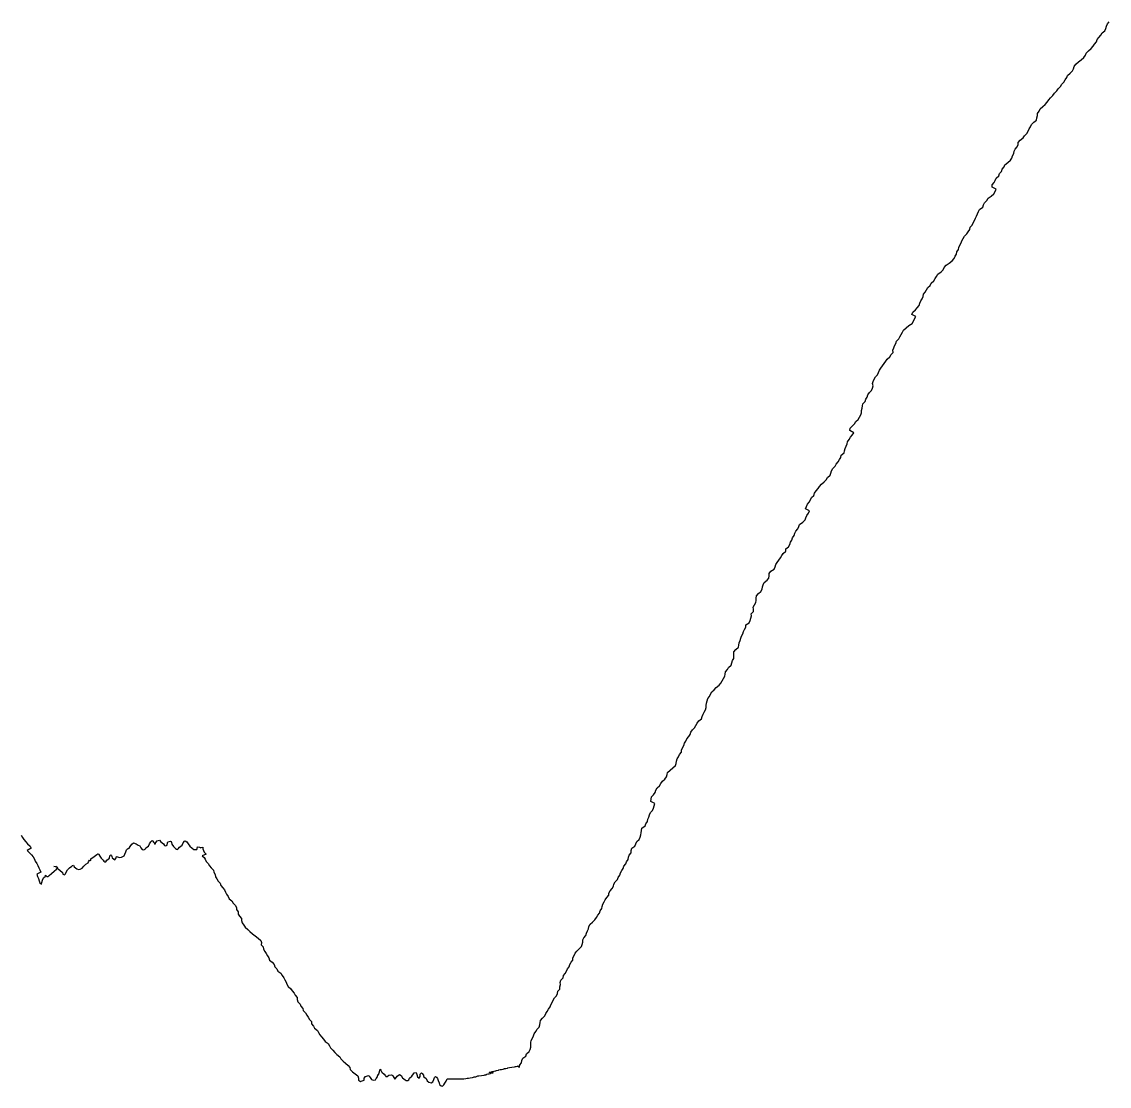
# Model space of a CAD drawing. Header units: metres. Extents: x -200 to 53, y -223 to -162.
# Drawn here: x -10.6 to 52.5, y -223.4 to -161.6 of the extents above; entities that cross this region are included whole.
import ezdxf

# ---------------------------------------------------------------- set-up
doc = ezdxf.new("R2010")
doc.units = ezdxf.units.M

msp = doc.modelspace()

# ---------------------------------------------------------------- linework, layer by layer
for p, q in [((52.125, -162.232, -519.615), (52.286, -162.102, -519.615)), ((52.286, -162.102, -519.615), (52.332, -161.973, -519.615)), ((52.332, -161.973, -519.615), (52.38, -161.843, -519.615)), ((52.38, -161.843, -519.615), (52.443, -161.713, -519.615)), ((52.443, -161.713, -519.615), (52.537, -161.584, -519.615)), ((51.68, -162.88, -519.615), (51.788, -162.751, -519.615)), ((51.788, -162.751, -519.615), (51.836, -162.621, -519.615)), ((51.836, -162.621, -519.615), (51.935, -162.491, -519.615)), ((51.935, -162.491, -519.615), (52.046, -162.362, -519.615)), ((52.046, -162.362, -519.615), (52.125, -162.232, -519.615)), ((51.162, -163.529, -519.615), (51.188, -163.399, -519.615)), ((51.188, -163.399, -519.615), (51.338, -163.269, -519.615)), ((51.338, -163.269, -519.615), (51.495, -163.14, -519.615)), ((51.495, -163.14, -519.615), (51.612, -163.01, -519.615)), ((51.612, -163.01, -519.615), (51.68, -162.88, -519.615)), ((50.493, -164.177, -519.615), (50.602, -164.047, -519.615)), ((50.602, -164.047, -519.615), (50.759, -163.918, -519.615)), ((50.759, -163.918, -519.615), (50.899, -163.788, -519.615)), ((50.899, -163.788, -519.615), (51.061, -163.658, -519.615)), ((51.061, -163.658, -519.615), (51.162, -163.529, -519.615)), ((50.07, -164.825, -519.615), (50.123, -164.696, -519.615)), ((50.123, -164.696, -519.615), (50.269, -164.566, -519.615)), ((50.269, -164.566, -519.615), (50.412, -164.436, -519.615)), ((50.412, -164.436, -519.615), (50.457, -164.307, -519.615)), ((50.457, -164.307, -519.615), (50.493, -164.177, -519.615)), ((49.572, -165.474, -519.615), (49.717, -165.344, -519.615)), ((49.717, -165.344, -519.615), (49.783, -165.214, -519.615)), ((49.783, -165.214, -519.615), (49.893, -165.085, -519.615)), ((49.893, -165.085, -519.615), (49.982, -164.955, -519.615)), ((49.982, -164.955, -519.615), (50.07, -164.825, -519.615)), ((49.12, -165.992, -519.615), (49.258, -165.863, -519.615)), ((49.258, -165.863, -519.615), (49.354, -165.733, -519.615)), ((49.354, -165.733, -519.615), (49.493, -165.603, -519.615)), ((49.493, -165.603, -519.615), (49.572, -165.474, -519.615)), ((48.524, -166.641, -519.615), (48.682, -166.511, -519.615)), ((48.682, -166.511, -519.615), (48.821, -166.381, -519.615)), ((48.821, -166.381, -519.615), (48.931, -166.252, -519.615)), ((48.931, -166.252, -519.615), (49.022, -166.122, -519.615)), ((49.022, -166.122, -519.615), (49.12, -165.992, -519.615)), ((48.319, -167.289, -519.615), (48.341, -167.159, -519.615)), ((48.341, -167.159, -519.615), (48.374, -167.03, -519.615)), ((48.374, -167.03, -519.615), (48.379, -166.9, -519.615)), ((48.379, -166.9, -519.615), (48.461, -166.77, -519.615)), ((48.461, -166.77, -519.615), (48.524, -166.641, -519.615)), ((47.837, -167.937, -519.615), (47.887, -167.808, -519.615)), ((47.887, -167.808, -519.615), (47.966, -167.678, -519.615)), ((47.966, -167.678, -519.615), (48.024, -167.548, -519.615)), ((48.024, -167.548, -519.615), (48.168, -167.419, -519.615)), ((48.168, -167.419, -519.615), (48.319, -167.289, -519.615)), ((47.244, -168.586, -519.615), (47.369, -168.456, -519.615)), ((47.369, -168.456, -519.615), (47.533, -168.326, -519.615)), ((47.533, -168.326, -519.615), (47.617, -168.197, -519.615)), ((47.617, -168.197, -519.615), (47.744, -168.067, -519.615)), ((47.744, -168.067, -519.615), (47.837, -167.937, -519.615)), ((47, -169.234, -519.615), (47.025, -169.104, -519.615)), ((47.025, -169.104, -519.615), (47.086, -168.975, -519.615)), ((47.086, -168.975, -519.615), (47.198, -168.845, -519.615)), ((47.198, -168.845, -519.615), (47.242, -168.715, -519.615)), ((47.242, -168.715, -519.615), (47.244, -168.586, -519.615)), ((46.481, -169.882, -519.615), (46.66, -169.753, -519.615)), ((46.66, -169.753, -519.615), (46.804, -169.623, -519.615)), ((46.804, -169.623, -519.615), (46.885, -169.493, -519.615)), ((46.885, -169.493, -519.615), (46.918, -169.364, -519.615)), ((46.918, -169.364, -519.615), (47, -169.234, -519.615)), ((46.128, -170.531, -519.615), (46.176, -170.401, -519.615)), ((46.176, -170.401, -519.615), (46.28, -170.271, -519.615)), ((46.28, -170.271, -519.615), (46.324, -170.142, -519.615)), ((46.324, -170.142, -519.615), (46.446, -170.012, -519.615)), ((46.446, -170.012, -519.615), (46.481, -169.882, -519.615)), ((45.74, -171.049, -519.615), (45.867, -170.92, -519.615)), ((45.867, -170.92, -519.615), (45.925, -170.79, -519.615)), ((45.925, -170.79, -519.615), (45.974, -170.66, -519.615)), ((45.974, -170.66, -519.615), (46.128, -170.531, -519.615)), ((45.682, -171.698, -519.615), (45.831, -171.568, -519.615)), ((45.742, -171.179, -519.615), (45.74, -171.049, -519.615)), ((45.973, -171.309, -519.615), (45.742, -171.179, -519.615)), ((45.831, -171.568, -519.615), (45.922, -171.438, -519.615)), ((45.922, -171.438, -519.615), (45.973, -171.309, -519.615)), ((45.2, -172.346, -519.615), (45.241, -172.216, -519.615)), ((45.241, -172.216, -519.615), (45.302, -172.087, -519.615)), ((45.302, -172.087, -519.615), (45.437, -171.957, -519.615)), ((45.437, -171.957, -519.615), (45.519, -171.827, -519.615)), ((45.519, -171.827, -519.615), (45.682, -171.698, -519.615)), ((44.779, -172.994, -519.615), (44.836, -172.865, -519.615)), ((44.836, -172.865, -519.615), (44.892, -172.735, -519.615)), ((44.892, -172.735, -519.615), (44.947, -172.605, -519.615)), ((44.947, -172.605, -519.615), (45.016, -172.476, -519.615)), ((45.016, -172.476, -519.615), (45.2, -172.346, -519.615)), ((44.443, -173.643, -519.615), (44.464, -173.513, -519.615)), ((44.464, -173.513, -519.615), (44.576, -173.383, -519.615)), ((44.576, -173.383, -519.615), (44.642, -173.254, -519.615)), ((44.642, -173.254, -519.615), (44.711, -173.124, -519.615)), ((44.711, -173.124, -519.615), (44.779, -172.994, -519.615)), ((43.987, -174.291, -519.615), (44.05, -174.161, -519.615)), ((44.05, -174.161, -519.615), (44.127, -174.032, -519.615)), ((44.127, -174.032, -519.615), (44.264, -173.902, -519.615)), ((44.264, -173.902, -519.615), (44.352, -173.772, -519.615)), ((44.352, -173.772, -519.615), (44.443, -173.643, -519.615)), ((43.688, -174.939, -519.615), (43.789, -174.81, -519.615)), ((43.789, -174.81, -519.615), (43.801, -174.68, -519.615)), ((43.801, -174.68, -519.615), (43.872, -174.55, -519.615)), ((43.872, -174.55, -519.615), (43.941, -174.421, -519.615)), ((43.941, -174.421, -519.615), (43.987, -174.291, -519.615)), ((43.414, -175.458, -519.615), (43.541, -175.328, -519.615)), ((43.541, -175.328, -519.615), (43.603, -175.199, -519.615)), ((43.603, -175.199, -519.615), (43.668, -175.069, -519.615)), ((43.668, -175.069, -519.615), (43.688, -174.939, -519.615)), ((42.775, -176.106, -519.615), (42.905, -175.977, -519.615)), ((42.905, -175.977, -519.615), (42.956, -175.847, -519.615)), ((42.956, -175.847, -519.615), (43.066, -175.717, -519.615)), ((43.066, -175.717, -519.615), (43.239, -175.588, -519.615)), ((43.239, -175.588, -519.615), (43.414, -175.458, -519.615)), ((42.208, -176.755, -519.615), (42.351, -176.625, -519.615)), ((42.351, -176.625, -519.615), (42.433, -176.495, -519.615)), ((42.433, -176.495, -519.615), (42.516, -176.366, -519.615)), ((42.516, -176.366, -519.615), (42.591, -176.236, -519.615)), ((42.591, -176.236, -519.615), (42.775, -176.106, -519.615)), ((41.761, -177.403, -519.615), (41.85, -177.273, -519.615)), ((41.85, -177.273, -519.615), (41.938, -177.144, -519.615)), ((41.938, -177.144, -519.615), (42.004, -177.014, -519.615)), ((42.004, -177.014, -519.615), (42.144, -176.884, -519.615)), ((42.144, -176.884, -519.615), (42.208, -176.755, -519.615)), ((41.509, -178.052, -519.615), (41.54, -177.922, -519.615)), ((41.54, -177.922, -519.615), (41.598, -177.792, -519.615)), ((41.598, -177.792, -519.615), (41.672, -177.662, -519.615)), ((41.672, -177.662, -519.615), (41.743, -177.533, -519.615)), ((41.743, -177.533, -519.615), (41.761, -177.403, -519.615)), ((41.071, -178.57, -519.615), (41.146, -178.44, -519.615)), ((41.302, -178.7, -519.615), (41.071, -178.57, -519.615)), ((41.146, -178.44, -519.615), (41.283, -178.311, -519.615)), ((41.283, -178.311, -519.615), (41.385, -178.181, -519.615)), ((41.385, -178.181, -519.615), (41.509, -178.052, -519.615)), ((40.757, -179.348, -519.615), (40.911, -179.219, -519.615)), ((40.911, -179.219, -519.615), (41.096, -179.089, -519.615)), ((41.096, -179.089, -519.615), (41.171, -178.959, -519.615)), ((41.171, -178.959, -519.615), (41.236, -178.83, -519.615)), ((41.236, -178.83, -519.615), (41.302, -178.7, -519.615)), ((40.329, -179.997, -519.615), (40.388, -179.867, -519.615)), ((40.388, -179.867, -519.615), (40.457, -179.737, -519.615)), ((40.457, -179.737, -519.615), (40.528, -179.608, -519.615)), ((40.528, -179.608, -519.615), (40.602, -179.478, -519.615)), ((40.602, -179.478, -519.615), (40.757, -179.348, -519.615)), ((40.043, -180.515, -519.615), (40.064, -180.386, -519.615)), ((40.064, -180.386, -519.615), (40.159, -180.256, -519.615)), ((40.159, -180.256, -519.615), (40.199, -180.126, -519.615)), ((40.199, -180.126, -519.615), (40.329, -179.997, -519.615)), ((39.654, -181.164, -519.615), (39.802, -181.034, -519.615)), ((39.802, -181.034, -519.615), (39.888, -180.904, -519.615)), ((39.888, -180.904, -519.615), (39.989, -180.775, -519.615)), ((39.986, -180.645, -519.615), (40.043, -180.515, -519.615)), ((39.989, -180.775, -519.615), (39.986, -180.645, -519.615)), ((39.205, -181.812, -519.615), (39.279, -181.682, -519.615)), ((39.279, -181.682, -519.615), (39.37, -181.553, -519.615)), ((39.37, -181.553, -519.615), (39.483, -181.423, -519.615)), ((39.483, -181.423, -519.615), (39.578, -181.293, -519.615)), ((39.578, -181.293, -519.615), (39.654, -181.164, -519.615)), ((38.835, -182.46, -519.615), (38.902, -182.331, -519.615)), ((38.902, -182.331, -519.615), (38.978, -182.201, -519.615)), ((38.978, -182.201, -519.615), (39.082, -182.071, -519.615)), ((39.082, -182.071, -519.615), (39.136, -181.942, -519.615)), ((39.136, -181.942, -519.615), (39.205, -181.812, -519.615)), ((38.615, -183.109, -519.615), (38.73, -182.979, -519.615)), ((38.73, -182.979, -519.615), (38.79, -182.849, -519.615)), ((38.79, -182.849, -519.615), (38.834, -182.72, -519.615)), ((38.802, -182.59, -519.615), (38.835, -182.46, -519.615)), ((38.834, -182.72, -519.615), (38.802, -182.59, -519.615)), ((38.245, -183.757, -519.615), (38.363, -183.627, -519.615)), ((38.363, -183.627, -519.615), (38.416, -183.498, -519.615)), ((38.416, -183.498, -519.615), (38.482, -183.368, -519.615)), ((38.482, -183.368, -519.615), (38.53, -183.238, -519.615)), ((38.53, -183.238, -519.615), (38.615, -183.109, -519.615)), ((38.116, -184.405, -519.615), (38.16, -184.276, -519.615)), ((38.157, -184.146, -519.615), (38.189, -184.016, -519.615)), ((38.16, -184.276, -519.615), (38.157, -184.146, -519.615)), ((38.189, -184.016, -519.615), (38.212, -183.887, -519.615)), ((38.212, -183.887, -519.615), (38.245, -183.757, -519.615)), ((37.611, -185.054, -519.615), (37.756, -184.924, -519.615)), ((37.756, -184.924, -519.615), (37.831, -184.794, -519.615)), ((37.831, -184.794, -519.615), (37.958, -184.665, -519.615)), ((37.958, -184.665, -519.615), (38.04, -184.535, -519.615)), ((38.04, -184.535, -519.615), (38.116, -184.405, -519.615)), ((37.476, -185.313, -519.615), (37.491, -185.183, -519.615)), ((37.707, -185.443, -519.615), (37.476, -185.313, -519.615)), ((37.491, -185.183, -519.615), (37.611, -185.054, -519.615)), ((37.62, -185.572, -519.615), (37.707, -185.443, -519.615)), ((37.267, -186.221, -519.615), (37.317, -186.091, -519.615)), ((37.317, -186.091, -519.615), (37.337, -185.961, -519.615)), ((37.337, -185.961, -519.615), (37.44, -185.832, -519.615)), ((37.44, -185.832, -519.615), (37.526, -185.702, -519.615)), ((37.526, -185.702, -519.615), (37.62, -185.572, -519.615)), ((36.958, -186.869, -519.615), (36.981, -186.739, -519.615)), ((36.981, -186.739, -519.615), (37.16, -186.61, -519.615)), ((37.16, -186.61, -519.615), (37.172, -186.48, -519.615)), ((37.172, -186.48, -519.615), (37.218, -186.35, -519.615)), ((37.218, -186.35, -519.615), (37.267, -186.221, -519.615)), ((36.492, -187.517, -519.615), (36.63, -187.388, -519.615)), ((36.63, -187.388, -519.615), (36.686, -187.258, -519.615)), ((36.686, -187.258, -519.615), (36.8, -187.128, -519.615)), ((36.8, -187.128, -519.615), (36.885, -186.999, -519.615)), ((36.885, -186.999, -519.615), (36.958, -186.869, -519.615)), ((36.117, -188.166, -519.615), (36.193, -188.036, -519.615)), ((36.193, -188.036, -519.615), (36.341, -187.906, -519.615)), ((36.341, -187.906, -519.615), (36.372, -187.777, -519.615)), ((36.372, -187.777, -519.615), (36.423, -187.647, -519.615)), ((36.423, -187.647, -519.615), (36.492, -187.517, -519.615)), ((35.521, -188.814, -519.615), (35.636, -188.684, -519.615)), ((35.636, -188.684, -519.615), (35.715, -188.555, -519.615)), ((35.715, -188.555, -519.615), (35.831, -188.425, -519.615)), ((35.831, -188.425, -519.615), (35.982, -188.295, -519.615)), ((35.982, -188.295, -519.615), (36.117, -188.166, -519.615)), ((35.118, -189.462, -519.615), (35.198, -189.333, -519.615)), ((35.198, -189.333, -519.615), (35.261, -189.203, -519.615)), ((35.261, -189.203, -519.615), (35.394, -189.073, -519.615)), ((35.394, -189.073, -519.615), (35.429, -188.944, -519.615)), ((35.429, -188.944, -519.615), (35.521, -188.814, -519.615)), ((34.91, -189.851, -519.615), (34.973, -189.722, -519.615)), ((35.141, -189.981, -519.615), (34.91, -189.851, -519.615)), ((34.973, -189.722, -519.615), (35.017, -189.592, -519.615)), ((35.017, -189.592, -519.615), (35.118, -189.462, -519.615)), ((34.748, -190.629, -519.615), (34.887, -190.5, -519.615)), ((34.887, -190.5, -519.615), (34.934, -190.37, -519.615)), ((34.934, -190.37, -519.615), (34.981, -190.24, -519.615)), ((34.981, -190.24, -519.615), (35.09, -190.111, -519.615)), ((35.09, -190.111, -519.615), (35.141, -189.981, -519.615)), ((34.297, -191.278, -519.615), (34.356, -191.148, -519.615)), ((34.356, -191.148, -519.615), (34.462, -191.018, -519.615)), ((34.462, -191.018, -519.615), (34.527, -190.889, -519.615)), ((34.527, -190.889, -519.615), (34.564, -190.759, -519.615)), ((34.564, -190.759, -519.615), (34.748, -190.629, -519.615)), ((34.006, -191.926, -519.615), (34.03, -191.796, -519.615)), ((34.03, -191.796, -519.615), (34.116, -191.667, -519.615)), ((34.116, -191.667, -519.615), (34.154, -191.537, -519.615)), ((34.154, -191.537, -519.615), (34.249, -191.407, -519.615)), ((34.249, -191.407, -519.615), (34.297, -191.278, -519.615)), ((33.53, -192.574, -519.615), (33.621, -192.445, -519.615)), ((33.621, -192.445, -519.615), (33.762, -192.315, -519.615)), ((33.762, -192.315, -519.615), (33.772, -192.185, -519.615)), ((33.772, -192.185, -519.615), (33.912, -192.056, -519.615)), ((33.912, -192.056, -519.615), (34.006, -191.926, -519.615)), ((33.154, -193.223, -519.615), (33.183, -193.093, -519.615)), ((33.183, -193.093, -519.615), (33.27, -192.963, -519.615)), ((33.27, -192.963, -519.615), (33.369, -192.834, -519.615)), ((33.369, -192.834, -519.615), (33.461, -192.704, -519.615)), ((33.461, -192.704, -519.615), (33.53, -192.574, -519.615)), ((32.775, -193.871, -519.615), (32.797, -193.741, -519.615)), ((32.797, -193.741, -519.615), (32.8, -193.612, -519.615)), ((32.8, -193.612, -519.615), (32.904, -193.482, -519.615)), ((32.904, -193.482, -519.615), (33.088, -193.352, -519.615)), ((33.088, -193.352, -519.615), (33.154, -193.223, -519.615)), ((32.388, -194.519, -519.615), (32.412, -194.39, -519.615)), ((32.412, -194.39, -519.615), (32.443, -194.26, -519.615)), ((32.443, -194.26, -519.615), (32.509, -194.13, -519.615)), ((32.509, -194.13, -519.615), (32.69, -194.001, -519.615)), ((32.69, -194.001, -519.615), (32.775, -193.871, -519.615)), ((32.038, -195.038, -519.615), (32.055, -194.909, -519.615)), ((32.055, -194.909, -519.615), (32.176, -194.779, -519.615)), ((32.176, -194.779, -519.615), (32.316, -194.649, -519.615)), ((32.316, -194.649, -519.615), (32.388, -194.519, -519.615)), ((31.878, -195.557, -519.615), (31.957, -195.427, -519.615)), ((31.881, -195.687, -519.615), (31.878, -195.557, -519.615)), ((31.957, -195.427, -519.615), (32.034, -195.298, -519.615)), ((32.034, -195.298, -519.615), (32.046, -195.168, -519.615)), ((32.046, -195.168, -519.615), (32.038, -195.038, -519.615)), ((31.702, -196.335, -519.615), (31.73, -196.205, -519.615)), ((31.73, -196.205, -519.615), (31.765, -196.076, -519.615)), ((31.764, -195.946, -519.615), (31.884, -195.816, -519.615)), ((31.765, -196.076, -519.615), (31.764, -195.946, -519.615)), ((31.884, -195.816, -519.615), (31.881, -195.687, -519.615)), ((31.306, -196.983, -519.615), (31.363, -196.854, -519.615)), ((31.363, -196.854, -519.615), (31.447, -196.724, -519.615)), ((31.447, -196.724, -519.615), (31.449, -196.594, -519.615)), ((31.449, -196.594, -519.615), (31.633, -196.465, -519.615)), ((31.633, -196.465, -519.615), (31.702, -196.335, -519.615)), ((31.063, -197.632, -519.615), (31.119, -197.502, -519.615)), ((31.119, -197.502, -519.615), (31.162, -197.372, -519.615)), ((31.162, -197.372, -519.615), (31.187, -197.243, -519.615)), ((31.187, -197.243, -519.615), (31.266, -197.113, -519.615)), ((31.266, -197.113, -519.615), (31.306, -196.983, -519.615)), ((30.746, -198.28, -519.615), (30.752, -198.15, -519.615)), ((30.752, -198.15, -519.615), (30.862, -198.021, -519.615)), ((30.862, -198.021, -519.615), (31.018, -197.891, -519.615)), ((31.018, -197.891, -519.615), (31.04, -197.761, -519.615)), ((31.04, -197.761, -519.615), (31.063, -197.632, -519.615)), ((30.598, -198.928, -519.615), (30.633, -198.799, -519.615)), ((30.633, -198.799, -519.615), (30.679, -198.669, -519.615)), ((30.679, -198.669, -519.615), (30.747, -198.539, -519.615)), ((30.753, -198.41, -519.615), (30.746, -198.28, -519.615)), ((30.747, -198.539, -519.615), (30.753, -198.41, -519.615)), ((30.245, -199.447, -519.615), (30.273, -199.317, -519.615)), ((30.273, -199.317, -519.615), (30.384, -199.188, -519.615)), ((30.384, -199.188, -519.615), (30.447, -199.058, -519.615)), ((30.447, -199.058, -519.615), (30.598, -198.928, -519.615)), ((29.899, -200.095, -519.615), (29.988, -199.966, -519.615)), ((29.988, -199.966, -519.615), (30.078, -199.836, -519.615)), ((30.078, -199.836, -519.615), (30.147, -199.706, -519.615)), ((30.147, -199.706, -519.615), (30.22, -199.577, -519.615)), ((30.22, -199.577, -519.615), (30.245, -199.447, -519.615)), ((29.345, -200.744, -519.615), (29.394, -200.614, -519.615)), ((29.394, -200.614, -519.615), (29.472, -200.484, -519.615)), ((29.472, -200.484, -519.615), (29.613, -200.355, -519.615)), ((29.613, -200.355, -519.615), (29.723, -200.225, -519.615)), ((29.723, -200.225, -519.615), (29.899, -200.095, -519.615)), ((29.135, -201.392, -519.615), (29.142, -201.262, -519.615)), ((29.142, -201.262, -519.615), (29.165, -201.133, -519.615)), ((29.165, -201.133, -519.615), (29.202, -201.003, -519.615)), ((29.202, -201.003, -519.615), (29.248, -200.873, -519.615)), ((29.248, -200.873, -519.615), (29.345, -200.744, -519.615)), ((28.873, -202.04, -519.615), (28.918, -201.911, -519.615)), ((28.918, -201.911, -519.615), (28.969, -201.781, -519.615)), ((28.969, -201.781, -519.615), (29.036, -201.651, -519.615)), ((29.036, -201.651, -519.615), (29.11, -201.522, -519.615)), ((29.11, -201.522, -519.615), (29.135, -201.392, -519.615)), ((28.354, -202.689, -519.615), (28.474, -202.559, -519.615)), ((28.474, -202.559, -519.615), (28.553, -202.429, -519.615)), ((28.553, -202.429, -519.615), (28.622, -202.3, -519.615)), ((28.622, -202.3, -519.615), (28.72, -202.17, -519.615)), ((28.72, -202.17, -519.615), (28.873, -202.04, -519.615)), ((27.954, -203.337, -519.615), (28.03, -203.207, -519.615)), ((28.03, -203.207, -519.615), (28.133, -203.078, -519.615)), ((28.133, -203.078, -519.615), (28.222, -202.948, -519.615)), ((28.222, -202.948, -519.615), (28.257, -202.818, -519.615)), ((28.257, -202.818, -519.615), (28.354, -202.689, -519.615)), ((27.717, -203.856, -519.615), (27.763, -203.726, -519.615)), ((27.718, -203.985, -519.615), (27.717, -203.856, -519.615)), ((27.763, -203.726, -519.615), (27.842, -203.596, -519.615)), ((27.842, -203.596, -519.615), (27.891, -203.467, -519.615)), ((27.891, -203.467, -519.615), (27.954, -203.337, -519.615)), ((27.417, -204.504, -519.615), (27.46, -204.374, -519.615)), ((27.46, -204.374, -519.615), (27.532, -204.245, -519.615)), ((27.532, -204.245, -519.615), (27.595, -204.115, -519.615)), ((27.595, -204.115, -519.615), (27.718, -203.985, -519.615)), ((26.901, -205.152, -519.615), (27.058, -205.023, -519.615)), ((27.058, -205.023, -519.615), (27.216, -204.893, -519.615)), ((27.216, -204.893, -519.615), (27.369, -204.763, -519.615)), ((27.369, -204.763, -519.615), (27.405, -204.634, -519.615)), ((27.405, -204.634, -519.615), (27.417, -204.504, -519.615)), ((26.511, -205.801, -519.615), (26.601, -205.671, -519.615)), ((26.601, -205.671, -519.615), (26.747, -205.541, -519.615)), ((26.747, -205.541, -519.615), (26.838, -205.412, -519.615)), ((26.838, -205.412, -519.615), (26.874, -205.282, -519.615)), ((26.874, -205.282, -519.615), (26.901, -205.152, -519.615)), ((26.078, -206.449, -519.615), (26.177, -206.319, -519.615)), ((26.177, -206.319, -519.615), (26.228, -206.19, -519.615)), ((26.228, -206.19, -519.615), (26.307, -206.06, -519.615)), ((26.307, -206.06, -519.615), (26.432, -205.93, -519.615)), ((26.432, -205.93, -519.615), (26.511, -205.801, -519.615)), ((25.94, -206.838, -519.615), (25.943, -206.708, -519.615)), ((26.17, -206.968, -519.615), (25.94, -206.838, -519.615)), ((25.943, -206.708, -519.615), (25.975, -206.579, -519.615)), ((25.975, -206.579, -519.615), (26.078, -206.449, -519.615)), ((26.124, -207.097, -519.615), (26.17, -206.968, -519.615)), ((25.811, -207.746, -519.615), (25.856, -207.616, -519.615)), ((25.856, -207.616, -519.615), (25.92, -207.486, -519.615)), ((25.92, -207.486, -519.615), (26.035, -207.357, -519.615)), ((26.035, -207.357, -519.615), (26.08, -207.227, -519.615)), ((26.08, -207.227, -519.615), (26.124, -207.097, -519.615)), ((25.413, -208.394, -519.615), (25.594, -208.264, -519.615)), ((25.594, -208.264, -519.615), (25.64, -208.135, -519.615)), ((25.64, -208.135, -519.615), (25.732, -208.005, -519.615)), ((25.732, -208.005, -519.615), (25.749, -207.875, -519.615)), ((25.749, -207.875, -519.615), (25.811, -207.746, -519.615)), ((-10.614, -208.8, -519.615), (-10.542, -208.926, -519.615)), ((25.314, -208.913, -519.615), (25.353, -208.783, -519.615)), ((25.353, -208.783, -519.615), (25.37, -208.653, -519.615)), ((25.37, -208.653, -519.615), (25.395, -208.524, -519.615)), ((25.395, -208.524, -519.615), (25.413, -208.394, -519.615)), ((-10.542, -208.926, -519.615), (-10.461, -209.052, -519.615)), ((-10.461, -209.052, -519.615), (-10.336, -209.178, -519.615)), ((-10.336, -209.178, -519.615), (-10.247, -209.303, -519.615)), ((-10.247, -209.303, -519.615), (-10.088, -209.429, -519.615)), ((-10.088, -209.429, -519.615), (-10.025, -209.555, -519.615)), ((-4.337, -209.558, -519.615), (-4.277, -209.449, -519.615)), ((-4.277, -209.449, -519.615), (-4.195, -209.318, -519.615)), ((-4.195, -209.318, -519.615), (-4.083, -209.242, -519.615)), ((-4.083, -209.242, -519.615), (-3.944, -209.295, -519.615)), ((-3.944, -209.295, -519.615), (-3.815, -209.372, -519.615)), ((-3.815, -209.372, -519.615), (-3.725, -209.416, -519.615)), ((-3.725, -209.416, -519.615), (-3.661, -209.542, -519.615)), ((-3.368, -209.542, -519.615), (-3.218, -209.429, -519.615)), ((-3.218, -209.429, -519.615), (-3.167, -209.299, -519.615)), ((-3.167, -209.299, -519.615), (-3.083, -209.188, -519.615)), ((-3.083, -209.188, -519.615), (-3.008, -209.115, -519.615)), ((-3.008, -209.115, -519.615), (-2.899, -209.238, -519.615)), ((-2.899, -209.238, -519.615), (-2.85, -209.33, -519.615)), ((-2.85, -209.33, -519.615), (-2.823, -209.303, -519.615)), ((-2.823, -209.303, -519.615), (-2.797, -209.233, -519.615)), ((-2.797, -209.233, -519.615), (-2.718, -209.125, -519.615)), ((-2.718, -209.125, -519.615), (-2.578, -209.089, -519.615)), ((-2.578, -209.089, -519.615), (-2.507, -209.182, -519.615)), ((-2.507, -209.182, -519.615), (-2.343, -209.308, -519.615)), ((-2.343, -209.308, -519.615), (-2.289, -209.403, -519.615)), ((-2.289, -209.403, -519.615), (-2.22, -209.413, -519.615)), ((-2.22, -209.413, -519.615), (-2.137, -209.38, -519.615)), ((-2.137, -209.38, -519.615), (-2.114, -209.25, -519.615)), ((-2.114, -209.25, -519.615), (-2.107, -209.178, -519.615)), ((-2.107, -209.178, -519.615), (-1.951, -209.149, -519.615)), ((-1.951, -209.149, -519.615), (-1.907, -209.164, -519.615)), ((-1.907, -209.164, -519.615), (-1.893, -209.223, -519.615)), ((-1.893, -209.223, -519.615), (-1.862, -209.322, -519.615)), ((-1.862, -209.322, -519.615), (-1.778, -209.449, -519.615)), ((-1.778, -209.449, -519.615), (-1.658, -209.571, -519.615)), ((-1.505, -209.582, -519.615), (-1.424, -209.5, -519.615)), ((-1.424, -209.5, -519.615), (-1.271, -209.382, -519.615)), ((-1.271, -209.382, -519.615), (-1.218, -209.252, -519.615)), ((-1.218, -209.252, -519.615), (-1.141, -209.148, -519.615)), ((-1.141, -209.148, -519.615), (-1.101, -209.125, -519.615)), ((-1.101, -209.125, -519.615), (-0.993, -209.193, -519.615)), ((-0.993, -209.193, -519.615), (-0.924, -209.3, -519.615)), ((-0.924, -209.3, -519.615), (-0.824, -209.43, -519.615)), ((-0.824, -209.43, -519.615), (-0.681, -209.546, -519.615)), ((-0.39, -209.571, -519.615), (-0.371, -209.48, -519.615)), ((-0.371, -209.48, -519.615), (-0.261, -209.485, -519.615)), ((-0.261, -209.485, -519.615), (-0.194, -209.535, -519.615)), ((-0.194, -209.535, -519.615), (-0.156, -209.515, -519.615)), ((-0.156, -209.515, -519.615), (-0.075, -209.496, -519.615)), ((-0.075, -209.496, -519.615), (-0.07, -209.595, -519.615)), ((24.83, -209.561, -519.615), (25.009, -209.431, -519.615)), ((25.009, -209.431, -519.615), (25.055, -209.302, -519.615)), ((25.055, -209.302, -519.615), (25.128, -209.172, -519.615)), ((25.128, -209.172, -519.615), (25.251, -209.042, -519.615)), ((25.251, -209.042, -519.615), (25.314, -208.913, -519.615)), ((-10.025, -209.555, -519.615), (-10.256, -209.681, -519.615)), ((-10.256, -209.681, -519.615), (-10.151, -209.807, -519.615)), ((-10.151, -209.807, -519.615), (-10.016, -209.933, -519.615)), ((-10.016, -209.933, -519.615), (-9.923, -210.059, -519.615)), ((-9.923, -210.059, -519.615), (-9.842, -210.185, -519.615)), ((-6.56, -210.173, -519.615), (-6.379, -210.044, -519.615)), ((-6.379, -210.044, -519.615), (-6.223, -209.925, -519.615)), ((-6.223, -209.925, -519.615), (-6.167, -209.881, -519.615)), ((-6.167, -209.881, -519.615), (-6.131, -209.882, -519.615)), ((-6.131, -209.882, -519.615), (-6.113, -209.926, -519.615)), ((-6.113, -209.926, -519.615), (-6.04, -210.013, -519.615)), ((-6.04, -210.013, -519.615), (-5.963, -210.141, -519.615)), ((-5.963, -210.141, -519.615), (-5.843, -210.243, -519.615)), ((-5.648, -210.247, -519.615), (-5.494, -210.124, -519.615)), ((-5.494, -210.124, -519.615), (-5.474, -209.998, -519.615)), ((-5.474, -209.998, -519.615), (-5.402, -209.94, -519.615)), ((-5.402, -209.94, -519.615), (-5.368, -209.971, -519.615)), ((-5.368, -209.971, -519.615), (-5.349, -210.044, -519.615)), ((-5.349, -210.044, -519.615), (-5.329, -210.117, -519.615)), ((-5.329, -210.117, -519.615), (-5.174, -210.228, -519.615)), ((-5.174, -210.228, -519.615), (-5.089, -210.112, -519.615)), ((-5.089, -210.112, -519.615), (-5.072, -210.031, -519.615)), ((-5.072, -210.031, -519.615), (-4.904, -210.096, -519.615)), ((-4.904, -210.096, -519.615), (-4.793, -210.073, -519.615)), ((-4.793, -210.073, -519.615), (-4.64, -210.006, -519.615)), ((-4.64, -210.006, -519.615), (-4.594, -209.901, -519.615)), ((-4.594, -209.901, -519.615), (-4.543, -209.772, -519.615)), ((-4.543, -209.772, -519.615), (-4.5, -209.654, -519.615)), ((-4.5, -209.654, -519.615), (-4.421, -209.572, -519.615)), ((-4.421, -209.572, -519.615), (-4.417, -209.587, -519.615)), ((-4.417, -209.587, -519.615), (-4.337, -209.558, -519.615)), ((-3.661, -209.542, -519.615), (-3.58, -209.638, -519.615)), ((-3.58, -209.638, -519.615), (-3.493, -209.649, -519.615)), ((-3.493, -209.649, -519.615), (-3.414, -209.617, -519.615)), ((-3.414, -209.617, -519.615), (-3.368, -209.542, -519.615)), ((-1.658, -209.571, -519.615), (-1.59, -209.619, -519.615)), ((-1.59, -209.619, -519.615), (-1.534, -209.623, -519.615)), ((-1.534, -209.623, -519.615), (-1.505, -209.582, -519.615)), ((-0.681, -209.546, -519.615), (-0.592, -209.627, -519.615)), ((-0.592, -209.627, -519.615), (-0.408, -209.621, -519.615)), ((-0.408, -209.621, -519.615), (-0.39, -209.571, -519.615)), ((0.129, -209.892, -519.615), (-0.101, -209.992, -519.615)), ((-0.101, -209.992, -519.615), (0.004, -210.091, -519.615)), ((-0.07, -209.595, -519.615), (-0.03, -209.694, -519.615)), ((-0.03, -209.694, -519.615), (0.009, -209.793, -519.615)), ((0.004, -210.091, -519.615), (0.076, -210.19, -519.615)), ((0.009, -209.793, -519.615), (0.129, -209.892, -519.615)), ((24.619, -210.209, -519.615), (24.644, -210.08, -519.615)), ((24.644, -210.08, -519.615), (24.674, -209.95, -519.615)), ((24.674, -209.95, -519.615), (24.782, -209.82, -519.615)), ((24.782, -209.82, -519.615), (24.792, -209.691, -519.615)), ((24.792, -209.691, -519.615), (24.83, -209.561, -519.615)), ((-9.842, -210.185, -519.615), (-9.802, -210.311, -519.615)), ((-9.802, -210.311, -519.615), (-9.699, -210.437, -519.615)), ((-9.699, -210.437, -519.615), (-9.646, -210.563, -519.615)), ((-9.646, -210.563, -519.615), (-9.592, -210.689, -519.615)), ((-9.592, -210.689, -519.615), (-9.531, -210.815, -519.615)), ((-8.723, -210.617, -519.615), (-8.572, -210.606, -519.615)), ((-8.492, -210.672, -519.615), (-8.723, -210.617, -519.615)), ((-8.706, -210.894, -519.615), (-8.568, -210.768, -519.615)), ((-8.572, -210.606, -519.615), (-8.569, -210.639, -519.615)), ((-8.569, -210.639, -519.615), (-8.521, -210.714, -519.615)), ((-8.568, -210.768, -519.615), (-8.492, -210.672, -519.615)), ((-8.521, -210.714, -519.615), (-8.36, -210.827, -519.615)), ((-7.925, -210.819, -519.615), (-7.813, -210.695, -519.615)), ((-7.813, -210.695, -519.615), (-7.662, -210.604, -519.615)), ((-7.662, -210.604, -519.615), (-7.639, -210.555, -519.615)), ((-7.639, -210.555, -519.615), (-7.583, -210.548, -519.615)), ((-7.583, -210.548, -519.615), (-7.542, -210.629, -519.615)), ((-7.542, -210.629, -519.615), (-7.381, -210.758, -519.615)), ((-7.381, -210.758, -519.615), (-7.29, -210.784, -519.615)), ((-7.29, -210.784, -519.615), (-7.188, -210.766, -519.615)), ((-7.188, -210.766, -519.615), (-7.068, -210.704, -519.615)), ((-7.068, -210.704, -519.615), (-6.976, -210.603, -519.615)), ((-6.976, -210.603, -519.615), (-6.852, -210.482, -519.615)), ((-6.852, -210.482, -519.615), (-6.719, -210.396, -519.615)), ((-6.719, -210.396, -519.615), (-6.697, -210.351, -519.615)), ((-6.697, -210.351, -519.615), (-6.651, -210.251, -519.615)), ((-6.651, -210.251, -519.615), (-6.562, -210.276, -519.615)), ((-6.562, -210.276, -519.615), (-6.56, -210.173, -519.615)), ((-5.843, -210.243, -519.615), (-5.811, -210.305, -519.615)), ((-5.811, -210.305, -519.615), (-5.76, -210.344, -519.615)), ((-5.76, -210.344, -519.615), (-5.693, -210.338, -519.615)), ((-5.693, -210.338, -519.615), (-5.648, -210.247, -519.615)), ((0.076, -210.19, -519.615), (0.126, -210.317, -519.615)), ((0.126, -210.317, -519.615), (0.241, -210.445, -519.615)), ((0.241, -210.445, -519.615), (0.325, -210.572, -519.615)), ((0.325, -210.572, -519.615), (0.408, -210.7, -519.615)), ((0.408, -210.7, -519.615), (0.556, -210.827, -519.615)), ((24.242, -210.858, -519.615), (24.319, -210.728, -519.615)), ((24.319, -210.728, -519.615), (24.372, -210.598, -519.615)), ((24.372, -210.598, -519.615), (24.487, -210.469, -519.615)), ((24.487, -210.469, -519.615), (24.51, -210.339, -519.615)), ((24.51, -210.339, -519.615), (24.619, -210.209, -519.615)), ((-9.47, -210.941, -519.615), (-9.701, -211.067, -519.615)), ((-9.701, -211.067, -519.615), (-9.658, -211.193, -519.615)), ((-9.658, -211.193, -519.615), (-9.607, -211.319, -519.615)), ((-9.607, -211.319, -519.615), (-9.565, -211.445, -519.615)), ((-9.531, -210.815, -519.615), (-9.47, -210.941, -519.615)), ((-9.404, -211.54, -519.615), (-9.371, -211.411, -519.615)), ((-9.371, -211.411, -519.615), (-9.323, -211.283, -519.615)), ((-9.323, -211.283, -519.615), (-9.2, -211.184, -519.615)), ((-9.2, -211.184, -519.615), (-9.206, -211.124, -519.615)), ((-9.206, -211.124, -519.615), (-9.127, -211.202, -519.615)), ((-9.127, -211.202, -519.615), (-9.045, -211.194, -519.615)), ((-9.045, -211.194, -519.615), (-8.979, -211.142, -519.615)), ((-8.979, -211.142, -519.615), (-8.842, -211.018, -519.615)), ((-8.842, -211.018, -519.615), (-8.706, -210.894, -519.615)), ((-8.36, -210.827, -519.615), (-8.209, -210.957, -519.615)), ((-8.209, -210.957, -519.615), (-8.203, -211.068, -519.615)), ((-8.203, -211.068, -519.615), (-8.101, -211.099, -519.615)), ((-8.101, -211.099, -519.615), (-8.045, -211.043, -519.615)), ((-8.045, -211.043, -519.615), (-7.996, -210.945, -519.615)), ((-7.996, -210.945, -519.615), (-7.925, -210.819, -519.615)), ((0.556, -210.827, -519.615), (0.573, -210.954, -519.615)), ((0.573, -210.954, -519.615), (0.65, -211.082, -519.615)), ((0.65, -211.082, -519.615), (0.672, -211.209, -519.615)), ((0.672, -211.209, -519.615), (0.736, -211.337, -519.615)), ((0.736, -211.337, -519.615), (0.822, -211.464, -519.615)), ((23.869, -211.506, -519.615), (23.993, -211.376, -519.615)), ((23.993, -211.376, -519.615), (24.031, -211.247, -519.615)), ((24.031, -211.247, -519.615), (24.132, -211.117, -519.615)), ((24.132, -211.117, -519.615), (24.171, -210.987, -519.615)), ((24.171, -210.987, -519.615), (24.242, -210.858, -519.615)), ((-9.565, -211.445, -519.615), (-9.524, -211.571, -519.615)), ((-9.524, -211.571, -519.615), (-9.429, -211.645, -519.615)), ((-9.429, -211.645, -519.615), (-9.404, -211.54, -519.615)), ((0.822, -211.464, -519.615), (0.932, -211.592, -519.615)), ((0.932, -211.592, -519.615), (0.97, -211.719, -519.615)), ((0.97, -211.719, -519.615), (1.1, -211.846, -519.615)), ((1.1, -211.846, -519.615), (1.188, -211.974, -519.615)), ((1.188, -211.974, -519.615), (1.249, -212.101, -519.615)), ((23.492, -212.155, -519.615), (23.579, -212.025, -519.615)), ((23.579, -212.025, -519.615), (23.681, -211.895, -519.615)), ((23.681, -211.895, -519.615), (23.771, -211.765, -519.615)), ((23.771, -211.765, -519.615), (23.785, -211.636, -519.615)), ((23.785, -211.636, -519.615), (23.869, -211.506, -519.615)), ((1.249, -212.101, -519.615), (1.312, -212.229, -519.615)), ((1.312, -212.229, -519.615), (1.399, -212.356, -519.615)), ((1.399, -212.356, -519.615), (1.46, -212.484, -519.615)), ((1.46, -212.484, -519.615), (1.619, -212.611, -519.615)), ((1.619, -212.611, -519.615), (1.693, -212.738, -519.615)), ((23.151, -212.803, -519.615), (23.22, -212.673, -519.615)), ((23.22, -212.673, -519.615), (23.283, -212.543, -519.615)), ((23.283, -212.543, -519.615), (23.371, -212.414, -519.615)), ((23.371, -212.414, -519.615), (23.485, -212.284, -519.615)), ((23.485, -212.284, -519.615), (23.492, -212.155, -519.615)), ((1.693, -212.738, -519.615), (1.817, -212.866, -519.615)), ((1.817, -212.866, -519.615), (1.878, -212.993, -519.615)), ((1.878, -212.993, -519.615), (1.888, -213.121, -519.615)), ((1.888, -213.121, -519.615), (1.978, -213.248, -519.615)), ((1.978, -213.248, -519.615), (1.99, -213.376, -519.615)), ((22.863, -213.451, -519.615), (22.953, -213.322, -519.615)), ((22.953, -213.322, -519.615), (22.999, -213.192, -519.615)), ((22.999, -213.192, -519.615), (23.09, -213.062, -519.615)), ((23.09, -213.062, -519.615), (23.1, -212.933, -519.615)), ((23.1, -212.933, -519.615), (23.151, -212.803, -519.615)), ((1.99, -213.376, -519.615), (2.069, -213.503, -519.615)), ((2.069, -213.503, -519.615), (2.169, -213.631, -519.615)), ((2.169, -213.631, -519.615), (2.179, -213.758, -519.615)), ((2.179, -213.758, -519.615), (2.217, -213.885, -519.615)), ((2.217, -213.885, -519.615), (2.319, -214.013, -519.615)), ((22.417, -213.97, -519.615), (22.552, -213.84, -519.615)), ((22.552, -213.84, -519.615), (22.685, -213.711, -519.615)), ((22.685, -213.711, -519.615), (22.785, -213.581, -519.615)), ((22.785, -213.581, -519.615), (22.863, -213.451, -519.615)), ((2.319, -214.013, -519.615), (2.392, -214.14, -519.615)), ((2.392, -214.14, -519.615), (2.548, -214.268, -519.615)), ((2.548, -214.268, -519.615), (2.658, -214.395, -519.615)), ((2.658, -214.395, -519.615), (2.814, -214.523, -519.615)), ((2.814, -214.523, -519.615), (2.967, -214.65, -519.615)), ((22.16, -214.618, -519.615), (22.201, -214.489, -519.615)), ((22.201, -214.489, -519.615), (22.249, -214.359, -519.615)), ((22.249, -214.359, -519.615), (22.307, -214.229, -519.615)), ((22.307, -214.229, -519.615), (22.332, -214.1, -519.615)), ((22.332, -214.1, -519.615), (22.417, -213.97, -519.615)), ((2.967, -214.65, -519.615), (3.136, -214.777, -519.615)), ((3.136, -214.777, -519.615), (3.292, -214.905, -519.615)), ((3.292, -214.905, -519.615), (3.331, -215.032, -519.615)), ((3.331, -215.032, -519.615), (3.32, -215.16, -519.615)), ((3.32, -215.16, -519.615), (3.424, -215.287, -519.615)), ((21.913, -215.267, -519.615), (21.956, -215.137, -519.615)), ((21.956, -215.137, -519.615), (21.977, -215.007, -519.615)), ((21.977, -215.007, -519.615), (21.984, -214.878, -519.615)), ((21.984, -214.878, -519.615), (22.035, -214.748, -519.615)), ((22.035, -214.748, -519.615), (22.16, -214.618, -519.615)), ((3.424, -215.287, -519.615), (3.462, -215.415, -519.615)), ((3.462, -215.415, -519.615), (3.524, -215.542, -519.615)), ((3.524, -215.542, -519.615), (3.615, -215.669, -519.615)), ((3.615, -215.669, -519.615), (3.677, -215.797, -519.615)), ((3.677, -215.797, -519.615), (3.761, -215.924, -519.615)), ((21.406, -215.915, -519.615), (21.477, -215.785, -519.615)), ((21.477, -215.785, -519.615), (21.538, -215.656, -519.615)), ((21.538, -215.656, -519.615), (21.645, -215.526, -519.615)), ((21.645, -215.526, -519.615), (21.776, -215.396, -519.615)), ((21.776, -215.396, -519.615), (21.913, -215.267, -519.615)), ((3.761, -215.924, -519.615), (3.809, -216.052, -519.615)), ((3.809, -216.052, -519.615), (3.955, -216.179, -519.615)), ((3.955, -216.179, -519.615), (4.074, -216.307, -519.615)), ((4.074, -216.307, -519.615), (4.118, -216.434, -519.615)), ((4.118, -216.434, -519.615), (4.227, -216.561, -519.615)), ((21.087, -216.563, -519.615), (21.195, -216.434, -519.615)), ((21.195, -216.434, -519.615), (21.235, -216.304, -519.615)), ((21.235, -216.304, -519.615), (21.304, -216.174, -519.615)), ((21.304, -216.174, -519.615), (21.411, -216.045, -519.615)), ((21.411, -216.045, -519.615), (21.406, -215.915, -519.615)), ((4.227, -216.561, -519.615), (4.292, -216.689, -519.615)), ((4.292, -216.689, -519.615), (4.45, -216.816, -519.615)), ((4.45, -216.816, -519.615), (4.544, -216.944, -519.615)), ((4.544, -216.944, -519.615), (4.629, -217.071, -519.615)), ((4.629, -217.071, -519.615), (4.684, -217.199, -519.615)), ((20.708, -217.212, -519.615), (20.843, -217.082, -519.615)), ((20.843, -217.082, -519.615), (20.871, -216.952, -519.615)), ((20.871, -216.952, -519.615), (20.953, -216.823, -519.615)), ((20.953, -216.823, -519.615), (21.045, -216.693, -519.615)), ((21.045, -216.693, -519.615), (21.087, -216.563, -519.615)), ((4.684, -217.199, -519.615), (4.769, -217.326, -519.615)), ((4.769, -217.326, -519.615), (4.806, -217.454, -519.615)), ((4.806, -217.454, -519.615), (4.883, -217.581, -519.615)), ((4.883, -217.581, -519.615), (5.037, -217.708, -519.615)), ((5.037, -217.708, -519.615), (5.12, -217.836, -519.615)), ((20.54, -217.86, -519.615), (20.651, -217.73, -519.615)), ((20.645, -217.601, -519.615), (20.681, -217.471, -519.615)), ((20.651, -217.73, -519.615), (20.645, -217.601, -519.615)), ((20.675, -217.341, -519.615), (20.708, -217.212, -519.615)), ((20.681, -217.471, -519.615), (20.675, -217.341, -519.615)), ((5.12, -217.836, -519.615), (5.235, -217.963, -519.615)), ((5.235, -217.963, -519.615), (5.283, -218.091, -519.615)), ((5.283, -218.091, -519.615), (5.407, -218.218, -519.615)), ((5.407, -218.218, -519.615), (5.403, -218.346, -519.615)), ((5.403, -218.346, -519.615), (5.446, -218.473, -519.615)), ((20.265, -218.379, -519.615), (20.34, -218.249, -519.615)), ((20.34, -218.249, -519.615), (20.451, -218.119, -519.615)), ((20.451, -218.119, -519.615), (20.508, -217.99, -519.615)), ((20.508, -217.99, -519.615), (20.54, -217.86, -519.615)), ((5.446, -218.473, -519.615), (5.572, -218.6, -519.615)), ((5.572, -218.6, -519.615), (5.628, -218.728, -519.615)), ((5.628, -218.728, -519.615), (5.733, -218.855, -519.615)), ((5.733, -218.855, -519.615), (5.755, -218.983, -519.615)), ((5.755, -218.983, -519.615), (5.893, -219.11, -519.615)), ((19.909, -219.027, -519.615), (19.987, -218.897, -519.615)), ((19.987, -218.897, -519.615), (20.082, -218.768, -519.615)), ((20.082, -218.768, -519.615), (20.12, -218.638, -519.615)), ((20.12, -218.638, -519.615), (20.201, -218.508, -519.615)), ((20.201, -218.508, -519.615), (20.265, -218.379, -519.615)), ((5.893, -219.11, -519.615), (5.97, -219.238, -519.615)), ((5.97, -219.238, -519.615), (6.046, -219.365, -519.615)), ((6.046, -219.365, -519.615), (6.115, -219.492, -519.615)), ((6.115, -219.492, -519.615), (6.232, -219.62, -519.615)), ((6.232, -219.62, -519.615), (6.242, -219.747, -519.615)), ((19.504, -219.675, -519.615), (19.529, -219.546, -519.615)), ((19.529, -219.546, -519.615), (19.644, -219.416, -519.615)), ((19.644, -219.416, -519.615), (19.771, -219.286, -519.615)), ((19.771, -219.286, -519.615), (19.843, -219.157, -519.615)), ((19.843, -219.157, -519.615), (19.909, -219.027, -519.615)), ((6.242, -219.747, -519.615), (6.35, -219.875, -519.615)), ((6.35, -219.875, -519.615), (6.42, -220.002, -519.615)), ((6.42, -220.002, -519.615), (6.584, -220.13, -519.615)), ((6.584, -220.13, -519.615), (6.638, -220.257, -519.615)), ((6.638, -220.257, -519.615), (6.727, -220.385, -519.615)), ((19.162, -220.324, -519.615), (19.251, -220.194, -519.615)), ((19.251, -220.194, -519.615), (19.327, -220.064, -519.615)), ((19.327, -220.064, -519.615), (19.451, -219.935, -519.615)), ((19.451, -219.935, -519.615), (19.498, -219.805, -519.615)), ((19.498, -219.805, -519.615), (19.504, -219.675, -519.615)), ((6.727, -220.385, -519.615), (6.816, -220.512, -519.615)), ((6.816, -220.512, -519.615), (6.929, -220.639, -519.615)), ((6.929, -220.639, -519.615), (7.036, -220.767, -519.615)), ((7.036, -220.767, -519.615), (7.207, -220.894, -519.615)), ((7.207, -220.894, -519.615), (7.284, -221.022, -519.615)), ((18.961, -220.842, -519.615), (18.979, -220.713, -519.615)), ((18.97, -220.972, -519.615), (18.961, -220.842, -519.615)), ((18.979, -220.713, -519.615), (19.065, -220.583, -519.615)), ((19.065, -220.583, -519.615), (19.122, -220.453, -519.615)), ((19.122, -220.453, -519.615), (19.162, -220.324, -519.615)), ((7.284, -221.022, -519.615), (7.34, -221.149, -519.615)), ((7.34, -221.149, -519.615), (7.481, -221.277, -519.615)), ((7.481, -221.277, -519.615), (7.598, -221.404, -519.615)), ((7.598, -221.404, -519.615), (7.71, -221.531, -519.615)), ((18.672, -221.62, -519.615), (18.717, -221.491, -519.615)), ((18.717, -221.491, -519.615), (18.874, -221.361, -519.615)), ((18.874, -221.361, -519.615), (18.922, -221.231, -519.615)), ((18.922, -221.231, -519.615), (18.964, -221.102, -519.615)), ((18.964, -221.102, -519.615), (18.97, -220.972, -519.615)), ((7.71, -221.531, -519.615), (7.882, -221.659, -519.615)), ((7.882, -221.659, -519.615), (7.938, -221.786, -519.615)), ((7.938, -221.786, -519.615), (8.081, -221.914, -519.615)), ((8.081, -221.914, -519.615), (8.219, -222.041, -519.615)), ((8.219, -222.041, -519.615), (8.365, -222.163, -519.615)), ((18.302, -222.264, -519.615), (18.328, -222.136, -519.615)), ((18.328, -222.136, -519.615), (18.425, -222.009, -519.615)), ((18.425, -222.009, -519.615), (18.445, -221.88, -519.615)), ((18.445, -221.88, -519.615), (18.508, -221.75, -519.615)), ((18.508, -221.75, -519.615), (18.672, -221.62, -519.615)), ((8.365, -222.163, -519.615), (8.457, -222.285, -519.615)), ((8.457, -222.285, -519.615), (8.479, -222.407, -519.615)), ((8.479, -222.407, -519.615), (8.619, -222.529, -519.615)), ((8.619, -222.529, -519.615), (8.778, -222.652, -519.615)), ((8.778, -222.652, -519.615), (8.921, -222.774, -519.615)), ((8.921, -222.774, -519.615), (8.96, -222.904, -519.615)), ((9.364, -222.811, -519.615), (9.487, -222.76, -519.615)), ((9.487, -222.76, -519.615), (9.563, -222.753, -519.615)), ((9.563, -222.753, -519.615), (9.593, -222.791, -519.615)), ((9.593, -222.791, -519.615), (9.642, -222.871, -519.615)), ((10.065, -222.827, -519.615), (10.088, -222.697, -519.615)), ((10.088, -222.697, -519.615), (10.136, -222.704, -519.615)), ((10.136, -222.704, -519.615), (10.161, -222.591, -519.615)), ((10.161, -222.591, -519.615), (10.196, -222.461, -519.615)), ((10.196, -222.461, -519.615), (10.219, -222.389, -519.615)), ((10.219, -222.389, -519.615), (10.258, -222.448, -519.615)), ((10.258, -222.448, -519.615), (10.314, -222.547, -519.615)), ((10.314, -222.547, -519.615), (10.452, -222.675, -519.615)), ((10.452, -222.675, -519.615), (10.535, -222.763, -519.615)), ((10.535, -222.763, -519.615), (10.543, -222.81, -519.615)), ((10.635, -222.813, -519.615), (10.722, -222.738, -519.615)), ((10.722, -222.738, -519.615), (10.885, -222.707, -519.615)), ((10.885, -222.707, -519.615), (10.916, -222.719, -519.615)), ((10.916, -222.719, -519.615), (10.959, -222.776, -519.615)), ((10.959, -222.776, -519.615), (11.007, -222.873, -519.615)), ((11.211, -222.795, -519.615), (11.354, -222.689, -519.615)), ((11.354, -222.689, -519.615), (11.445, -222.754, -519.615)), ((11.445, -222.754, -519.615), (11.525, -222.883, -519.615)), ((11.93, -222.904, -519.615), (12.068, -222.782, -519.615)), ((12.068, -222.782, -519.615), (12.162, -222.655, -519.615)), ((12.162, -222.655, -519.615), (12.196, -222.596, -519.615)), ((12.196, -222.596, -519.615), (12.321, -222.582, -519.615)), ((12.321, -222.582, -519.615), (12.348, -222.692, -519.615)), ((12.348, -222.692, -519.615), (12.383, -222.822, -519.615)), ((12.539, -222.678, -519.615), (12.615, -222.586, -519.615)), ((12.549, -222.802, -519.615), (12.539, -222.678, -519.615)), ((12.615, -222.586, -519.615), (12.653, -222.624, -519.615)), ((12.653, -222.624, -519.615), (12.729, -222.726, -519.615)), ((12.729, -222.726, -519.615), (12.734, -222.812, -519.615)), ((15.822, -222.806, -519.615), (15.86, -222.791, -519.615)), ((15.86, -222.791, -519.615), (15.9, -222.776, -519.615)), ((15.9, -222.776, -519.615), (15.941, -222.761, -519.615)), ((15.941, -222.761, -519.615), (16.107, -222.747, -519.615)), ((16.107, -222.747, -519.615), (16.251, -222.732, -519.615)), ((16.251, -222.732, -519.615), (16.293, -222.717, -519.615)), ((16.293, -222.717, -519.615), (16.378, -222.702, -519.615)), ((16.378, -222.702, -519.615), (16.385, -222.688, -519.615)), ((16.385, -222.688, -519.615), (16.397, -222.673, -519.615)), ((16.397, -222.673, -519.615), (16.471, -222.658, -519.615)), ((16.471, -222.658, -519.615), (16.547, -222.643, -519.615)), ((16.547, -222.643, -519.615), (16.627, -222.629, -519.615)), ((16.555, -222.57, -519.615), (16.596, -222.555, -519.615)), ((16.785, -222.584, -519.615), (16.555, -222.57, -519.615)), ((16.596, -222.555, -519.615), (16.688, -222.54, -519.615)), ((16.627, -222.629, -519.615), (16.637, -222.614, -519.615)), ((16.637, -222.614, -519.615), (16.662, -222.599, -519.615)), ((16.662, -222.599, -519.615), (16.785, -222.584, -519.615)), ((16.688, -222.54, -519.615), (16.721, -222.525, -519.615)), ((16.721, -222.525, -519.615), (16.826, -222.511, -519.615)), ((16.826, -222.511, -519.615), (16.848, -222.496, -519.615)), ((16.848, -222.496, -519.615), (16.933, -222.481, -519.615)), ((16.933, -222.481, -519.615), (16.957, -222.466, -519.615)), ((16.957, -222.466, -519.615), (16.983, -222.452, -519.615)), ((16.983, -222.452, -519.615), (17.092, -222.437, -519.615)), ((17.092, -222.437, -519.615), (17.11, -222.422, -519.615)), ((17.11, -222.422, -519.615), (17.195, -222.407, -519.615)), ((17.195, -222.407, -519.615), (17.261, -222.393, -519.615)), ((17.261, -222.393, -519.615), (17.368, -222.378, -519.615)), ((17.368, -222.378, -519.615), (17.413, -222.363, -519.615)), ((17.408, -222.348, -519.615), (17.513, -222.334, -519.615)), ((17.413, -222.363, -519.615), (17.408, -222.348, -519.615)), ((17.513, -222.334, -519.615), (17.622, -222.319, -519.615)), ((17.622, -222.319, -519.615), (17.638, -222.304, -519.615)), ((17.638, -222.304, -519.615), (17.729, -222.289, -519.615)), ((17.729, -222.289, -519.615), (17.736, -222.275, -519.615)), ((17.736, -222.275, -519.615), (17.872, -222.26, -519.615)), ((17.872, -222.26, -519.615), (18.018, -222.245, -519.615)), ((18.018, -222.245, -519.615), (18.083, -222.231, -519.615)), ((18.083, -222.231, -519.615), (18.125, -222.216, -519.615)), ((18.125, -222.216, -519.615), (18.193, -222.201, -519.615)), ((18.193, -222.201, -519.615), (18.213, -222.186, -519.615)), ((18.213, -222.186, -519.615), (18.243, -222.247, -519.615)), ((18.243, -222.247, -519.615), (18.302, -222.264, -519.615)), ((8.96, -222.904, -519.615), (8.959, -223.017, -519.615)), ((8.959, -223.017, -519.615), (9.089, -223.093, -519.615)), ((9.089, -223.093, -519.615), (9.119, -223.082, -519.615)), ((9.119, -223.082, -519.615), (9.294, -223.027, -519.615)), ((9.294, -223.027, -519.615), (9.303, -222.903, -519.615)), ((9.303, -222.903, -519.615), (9.364, -222.811, -519.615)), ((9.642, -222.871, -519.615), (9.728, -222.987, -519.615)), ((9.728, -222.987, -519.615), (9.815, -223.012, -519.615)), ((9.815, -223.012, -519.615), (9.945, -222.993, -519.615)), ((9.945, -222.993, -519.615), (9.987, -222.93, -519.615)), ((9.987, -222.93, -519.615), (10.065, -222.827, -519.615)), ((10.543, -222.81, -519.615), (10.635, -222.813, -519.615)), ((11.007, -222.873, -519.615), (11.068, -222.964, -519.615)), ((11.068, -222.964, -519.615), (11.104, -222.925, -519.615)), ((11.104, -222.925, -519.615), (11.211, -222.795, -519.615)), ((11.525, -222.883, -519.615), (11.672, -223.002, -519.615)), ((11.672, -223.002, -519.615), (11.734, -223.043, -519.615)), ((11.734, -223.043, -519.615), (11.821, -223.04, -519.615)), ((11.821, -223.04, -519.615), (11.879, -222.993, -519.615)), ((11.879, -222.993, -519.615), (11.93, -222.904, -519.615)), ((12.383, -222.822, -519.615), (12.491, -222.898, -519.615)), ((12.491, -222.898, -519.615), (12.549, -222.802, -519.615)), ((12.734, -222.812, -519.615), (12.891, -222.92, -519.615)), ((12.891, -222.92, -519.615), (12.954, -223.05, -519.615)), ((12.954, -223.05, -519.615), (13.054, -223.129, -519.615)), ((13.054, -223.129, -519.615), (13.178, -223.164, -519.615)), ((13.178, -223.164, -519.615), (13.283, -223.111, -519.615)), ((13.283, -223.111, -519.615), (13.344, -222.986, -519.615)), ((13.344, -222.986, -519.615), (13.383, -222.861, -519.615)), ((13.383, -222.861, -519.615), (13.438, -222.808, -519.615)), ((13.438, -222.808, -519.615), (13.495, -222.844, -519.615)), ((13.495, -222.844, -519.615), (13.548, -222.922, -519.615)), ((13.548, -222.922, -519.615), (13.593, -223.036, -519.615)), ((13.593, -223.036, -519.615), (13.639, -223.167, -519.615)), ((13.639, -223.167, -519.615), (13.674, -223.275, -519.615)), ((13.674, -223.275, -519.615), (13.769, -223.345, -519.615)), ((13.769, -223.345, -519.615), (13.812, -223.372, -519.615)), ((13.812, -223.372, -519.615), (13.863, -223.355, -519.615)), ((13.863, -223.355, -519.615), (13.922, -223.294, -519.615)), ((13.922, -223.294, -519.615), (13.973, -223.193, -519.615)), ((13.973, -223.193, -519.615), (14.057, -223.072, -519.615)), ((14.057, -223.072, -519.615), (14.094, -222.986, -519.615)), ((14.094, -222.986, -519.615), (14.115, -222.941, -519.615)), ((14.115, -222.941, -519.615), (14.209, -222.941, -519.615)), ((14.209, -222.941, -519.615), (14.312, -222.941, -519.615)), ((14.312, -222.941, -519.615), (14.496, -222.94, -519.615)), ((14.496, -222.94, -519.615), (14.605, -222.94, -519.615)), ((14.605, -222.94, -519.615), (14.695, -222.94, -519.615)), ((14.695, -222.94, -519.615), (14.786, -222.939, -519.615)), ((14.786, -222.939, -519.615), (14.843, -222.939, -519.615)), ((14.843, -222.939, -519.615), (14.888, -222.939, -519.615)), ((14.888, -222.939, -519.615), (15.072, -222.938, -519.615)), ((15.072, -222.938, -519.615), (15.19, -222.924, -519.615)), ((15.19, -222.924, -519.615), (15.277, -222.909, -519.615)), ((15.277, -222.909, -519.615), (15.348, -222.894, -519.615)), ((15.348, -222.894, -519.615), (15.439, -222.879, -519.615)), ((15.439, -222.879, -519.615), (15.583, -222.865, -519.615)), ((15.583, -222.865, -519.615), (15.633, -222.85, -519.615)), ((15.633, -222.85, -519.615), (15.672, -222.835, -519.615)), ((15.672, -222.835, -519.615), (15.784, -222.82, -519.615)), ((15.784, -222.82, -519.615), (15.822, -222.806, -519.615))]:
    msp.add_line(p, q)

doc.saveas('drawing.dxf')
